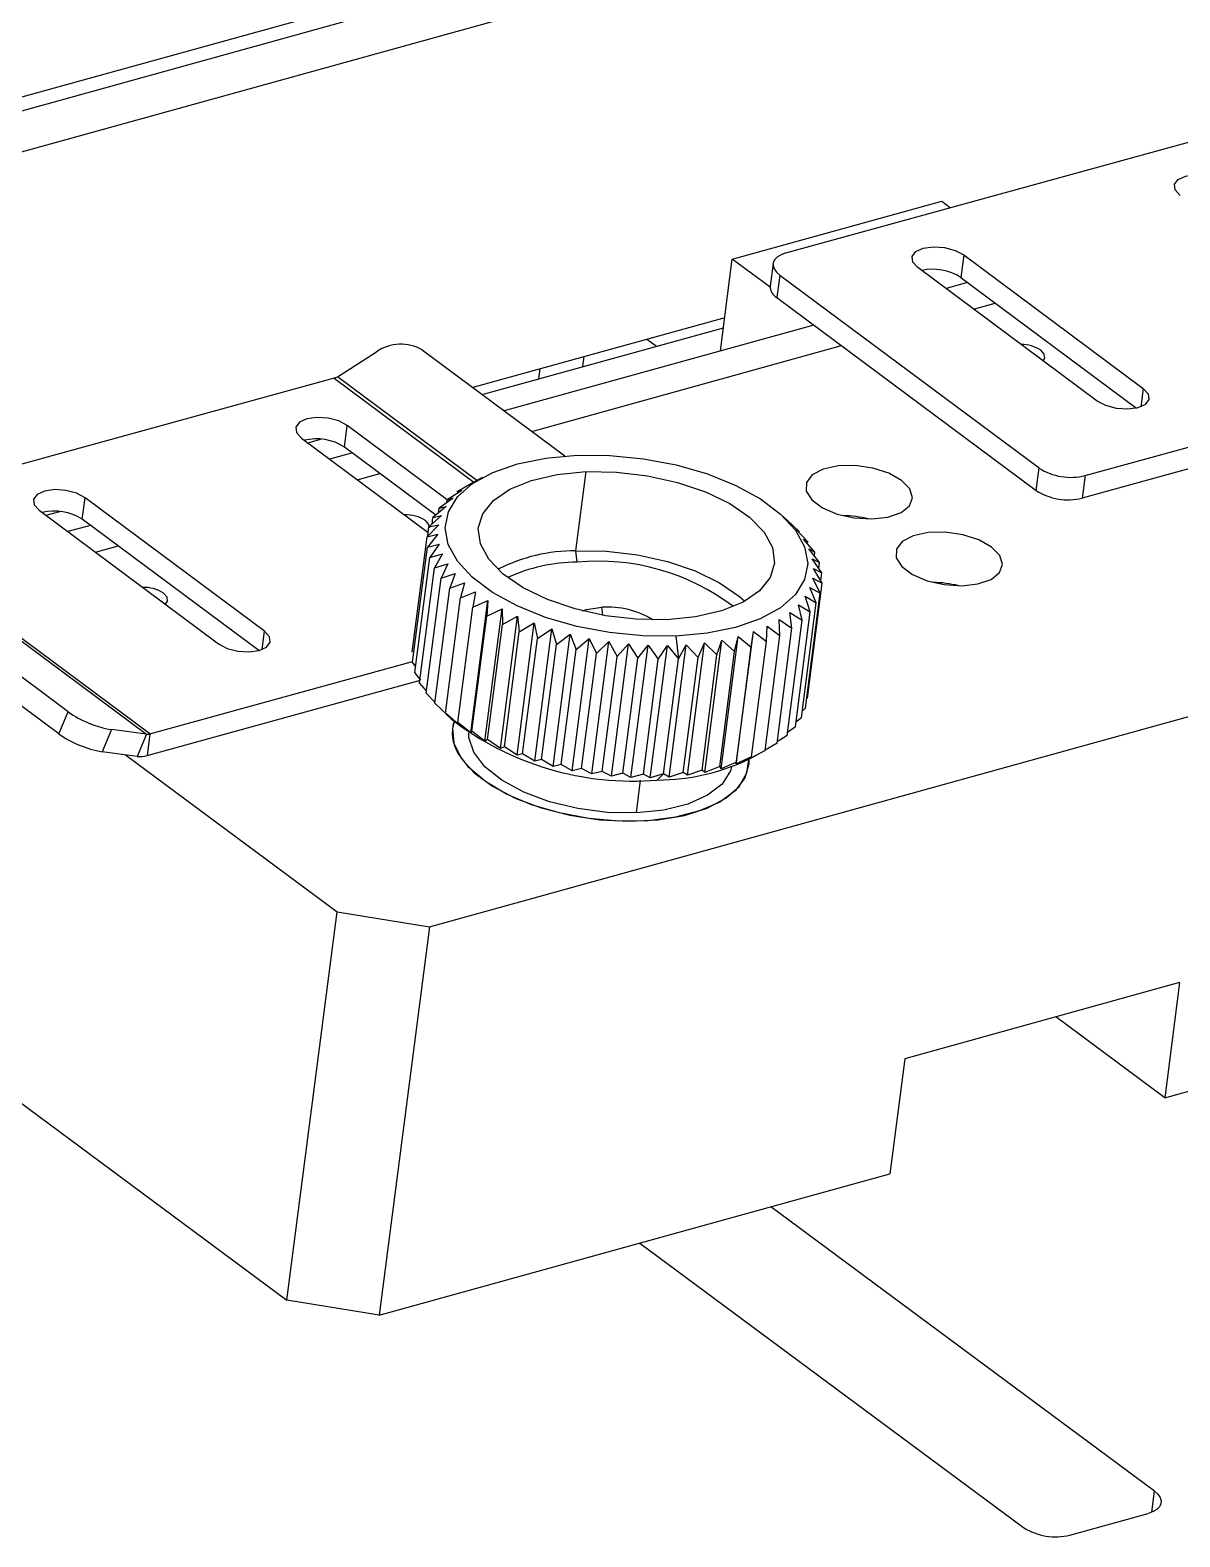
# Model space of a CAD drawing. Header units: millimetres. Extents: x 15 to 836, y 5 to 589.
# Drawn here: x 499.88 to 534.55, y 101.51 to 146.93 of the extents above; entities that cross this region are included whole.
import ezdxf

# ---------------------------------------------------------------- set-up
doc = ezdxf.new("R2010")
doc.units = ezdxf.units.MM

msp = doc.modelspace()

# ---------------------------------------------------------------- linework, layer by layer
at = {"color": 7, "linetype": 'Continuous', "lineweight": 25}
for p, q in [((483.591, 138.831), (537.723, 153.815)), ((509.585, 147.672), (484.414, 140.705)), ((509.996, 147.368), (484.358, 140.271)), ((522.674, 140.216), (543.556, 145.961)), ((521.053, 140.032), (527.371, 141.781)), ((527.371, 141.781), (527.639, 141.582)), ((520.696, 137.261), (521.053, 140.032)), ((522.194, 139.187), (521.053, 140.032)), ((528.034, 140.158), (527.947, 139.479)), ((528.034, 140.158), (533.448, 136.131)), ((522.284, 139.896), (522.196, 139.218)), ((522.485, 139.551), (522.397, 138.872)), ((522.485, 139.551), (530.305, 133.734)), ((532.064, 135.75), (526.65, 139.777)), ((527.947, 139.479), (533.243, 135.539)), ((528.153, 139.325), (527.5, 139.145)), ((522.397, 138.872), (530.217, 133.055)), ((528.333, 138.526), (528.986, 138.706)), ((520.825, 138.263), (513.227, 136.16)), ((513.51, 135.949), (520.786, 137.964)), ((523.514, 138.041), (514.174, 135.456)), ((509.147, 136.485), (510.322, 137.239)), ((511.705, 137.292), (516, 134.098)), ((515.006, 134.837), (524.346, 137.422)), ((518.756, 137.402), (518.472, 137.612)), ((516.551, 136.791), (516.59, 137.091)), ((509.045, 136.439), (494.464, 132.427)), ((515.221, 136.423), (515.26, 136.723)), ((531.697, 133.504), (540.971, 136.056)), ((541.653, 135.588), (531.61, 132.825)), ((509.359, 134.365), (509.443, 135.016)), ((512.456, 132.774), (509.443, 135.016)), ((508.058, 134.635), (511.884, 131.789)), ((508.249, 134.493), (508.647, 134.603)), ((509.596, 134.189), (508.912, 133.999)), ((512.114, 132.315), (509.359, 134.365)), ((509.745, 133.38), (510.428, 133.569)), ((516.337, 131.239), (516.644, 133.624)), ((530.217, 133.055), (530.305, 133.734)), ((513.211, 133.276), (512.761, 133.013)), ((513.12, 133.228), (513.211, 133.276)), ((513.512, 133.443), (513.149, 133.245)), ((531.697, 133.504), (531.61, 132.825)), ((501.449, 132.189), (501.533, 132.839)), ((506.947, 128.812), (501.533, 132.839)), ((512.634, 132.825), (512.211, 132.518)), ((512.445, 132.688), (512.457, 132.776)), ((512.895, 133.06), (512.457, 132.776)), ((512.457, 132.776), (512.634, 132.825)), ((512.761, 133.013), (512.895, 133.06)), ((501.024, 126.385), (493.204, 132.202)), ((494.367, 132.419), (503.39, 125.707)), ((503.487, 125.715), (494.464, 132.427)), ((500.149, 132.458), (505.563, 128.431)), ((500.352, 132.307), (500.772, 132.424)), ((512.284, 132.304), (511.905, 131.955)), ((512.001, 132.042), (512.026, 132.243)), ((512.429, 132.572), (512.026, 132.243)), ((512.026, 132.243), (512.284, 132.304)), ((512.193, 132.379), (512.211, 132.518)), ((512.211, 132.518), (512.429, 132.572)), ((522.74, 132.133), (522.592, 132.273)), ((501.699, 132.003), (501.016, 131.814)), ((506.773, 128.228), (501.449, 132.189)), ((512.199, 132.024), (511.849, 131.655)), ((511.853, 131.812), (511.892, 131.853)), ((511.87, 131.677), (511.905, 131.955)), ((511.905, 131.955), (512.199, 132.024)), ((523.08, 131.806), (522.705, 132.165)), ((522.982, 131.88), (523.08, 131.806)), ((523.342, 131.502), (522.982, 131.88)), ((500.742, 125.718), (492.922, 131.535)), ((501.848, 131.194), (502.531, 131.384)), ((511.402, 128.185), (511.849, 131.655)), ((511.41, 127.878), (511.858, 131.348)), ((511.849, 131.655), (512.177, 131.735)), ((512.177, 131.735), (511.858, 131.348)), ((511.858, 131.348), (512.216, 131.441)), ((512.216, 131.441), (511.932, 131.036)), ((523.202, 131.588), (523.342, 131.502)), ((523.544, 131.192), (523.202, 131.588)), ((523.364, 131.292), (523.544, 131.192)), ((523.682, 130.88), (523.364, 131.292)), ((511.484, 127.567), (511.932, 131.036)), ((511.932, 131.036), (512.317, 131.144)), ((512.317, 131.144), (512.07, 130.724)), ((512.07, 130.724), (512.479, 130.848)), ((512.479, 130.848), (512.272, 130.414)), ((516.376, 130.898), (516.337, 131.239)), ((523.465, 130.996), (523.682, 130.88)), ((523.756, 130.568), (523.465, 130.996)), ((523.529, 131.078), (523.544, 131.192)), ((523.66, 130.709), (523.682, 130.88)), ((511.623, 127.254), (512.07, 130.724)), ((511.824, 126.944), (512.272, 130.414)), ((512.272, 130.414), (512.699, 130.556)), ((512.699, 130.556), (512.534, 130.11)), ((523.482, 130.413), (523.765, 130.261)), ((523.709, 129.961), (523.482, 130.413)), ((523.504, 130.701), (523.756, 130.568)), ((523.765, 130.261), (523.504, 130.701)), ((523.725, 130.328), (523.756, 130.568)), ((512.086, 126.641), (512.534, 130.11)), ((512.534, 130.11), (512.976, 130.272)), ((512.976, 130.272), (512.853, 129.816)), ((512.853, 129.816), (513.306, 129.997)), ((513.306, 129.997), (513.227, 129.534)), ((523.261, 126.492), (523.709, 129.961)), ((523.318, 126.791), (523.765, 130.261)), ((523.397, 130.133), (523.709, 129.961)), ((523.588, 129.673), (523.397, 130.133)), ((512.406, 126.346), (512.853, 129.816)), ((512.78, 126.064), (513.227, 129.534)), ((513.171, 125.746), (513.686, 129.736)), ((513.227, 129.534), (513.686, 129.736)), ((513.596, 125.502), (514.111, 129.492)), ((513.686, 129.736), (513.651, 129.267)), ((513.651, 129.267), (514.111, 129.492)), ((514.111, 129.492), (514.121, 129.019)), ((523.047, 129.612), (523.403, 129.398)), ((523.157, 129.141), (523.047, 129.612)), ((523.14, 126.203), (523.588, 129.673)), ((523.252, 129.865), (523.588, 129.673)), ((523.403, 129.398), (523.252, 129.865)), ((513.204, 125.798), (513.651, 129.267)), ((513.674, 125.55), (514.121, 129.019)), ((514.062, 125.276), (514.577, 129.266)), ((514.121, 129.019), (514.577, 129.266)), ((514.564, 125.072), (515.078, 129.062)), ((514.577, 129.266), (514.631, 128.793)), ((514.631, 128.793), (515.078, 129.062)), ((515.078, 129.062), (515.176, 128.59)), ((522.47, 129.161), (522.853, 128.903)), ((522.493, 128.688), (522.47, 129.161)), ((522.71, 125.671), (523.157, 129.141)), ((522.786, 129.376), (523.157, 129.141)), ((522.853, 128.903), (522.786, 129.376)), ((522.956, 125.928), (523.403, 129.398)), ((511.92, 119.901), (544.494, 128.917)), ((514.184, 125.323), (514.631, 128.793)), ((514.729, 125.12), (515.176, 128.59)), ((515.096, 124.891), (515.61, 128.881)), ((515.176, 128.59), (515.61, 128.881)), ((515.61, 128.881), (515.75, 128.413)), ((515.652, 124.736), (516.167, 128.726)), ((515.75, 128.413), (516.167, 128.726)), ((516.167, 128.726), (516.346, 128.263)), ((516.227, 124.608), (516.742, 128.598)), ((516.346, 128.263), (516.742, 128.598)), ((516.742, 128.598), (516.958, 128.144)), ((519.352, 128.664), (519.432, 127.982)), ((520.72, 124.668), (521.235, 128.658)), ((521.125, 128.2), (521.235, 128.658)), ((521.176, 124.81), (521.69, 128.8)), ((521.235, 128.658), (521.625, 128.334)), ((521.625, 128.334), (521.69, 128.8)), ((521.69, 128.8), (522.083, 128.498)), ((522.046, 125.218), (522.493, 128.688)), ((522.083, 128.498), (522.103, 128.968)), ((522.103, 128.968), (522.493, 128.688)), ((522.406, 125.433), (522.853, 128.903)), ((515.302, 124.943), (515.75, 128.413)), ((515.898, 124.794), (516.346, 128.263)), ((516.511, 124.674), (516.958, 128.144)), ((516.814, 124.509), (517.329, 128.499)), ((516.958, 128.144), (517.329, 128.499)), ((517.329, 128.499), (517.58, 128.055)), ((517.407, 124.44), (517.921, 128.43)), ((517.58, 128.055), (517.921, 128.43)), ((517.921, 128.43), (518.204, 127.998)), ((517.998, 124.401), (518.513, 128.391)), ((518.204, 127.998), (518.513, 128.391)), ((518.513, 128.391), (518.823, 127.974)), ((518.582, 124.393), (519.097, 128.383)), ((518.823, 127.974), (519.097, 128.383)), ((519.097, 128.383), (519.432, 127.982)), ((519.153, 124.416), (519.667, 128.406)), ((519.432, 127.982), (519.667, 128.406)), ((519.667, 128.406), (520.023, 128.023)), ((519.703, 124.47), (520.218, 128.46)), ((520.023, 128.023), (520.218, 128.46)), ((520.218, 128.46), (520.589, 128.096)), ((520.228, 124.555), (520.742, 128.545)), ((520.589, 128.096), (520.742, 128.545)), ((520.678, 124.73), (521.125, 128.2)), ((520.742, 128.545), (521.125, 128.2)), ((521.177, 124.865), (521.625, 128.334)), ((521.635, 125.028), (522.083, 128.498)), ((503.487, 125.715), (511.413, 127.895)), ((511.506, 127.737), (511.41, 127.878)), ((517.132, 124.585), (517.58, 128.055)), ((517.756, 124.528), (518.204, 127.998)), ((518.376, 124.504), (518.823, 127.974)), ((518.984, 124.512), (519.432, 127.982)), ((519.575, 124.553), (520.023, 128.023)), ((520.142, 124.626), (520.589, 128.096)), ((503.403, 125.064), (511.614, 127.323)), ((511.662, 127.337), (511.484, 127.567)), ((511.833, 127.011), (511.623, 127.254)), ((512.089, 126.666), (511.824, 126.944)), ((500.742, 125.718), (501.024, 126.385)), ((512.461, 126.282), (512.086, 126.641)), ((512.406, 126.346), (512.461, 126.282)), ((512.791, 126.007), (512.406, 126.346)), ((512.427, 126.314), (512.575, 126.174)), ((523.261, 126.492), (523.166, 126.404)), ((502.331, 125.845), (502.049, 125.178)), ((503.39, 125.707), (502.331, 125.845)), ((512.78, 126.064), (512.791, 126.007)), ((513.171, 125.746), (512.78, 126.064)), ((522.956, 125.928), (522.721, 125.758)), ((523.14, 126.203), (522.974, 126.067)), ((503.39, 125.707), (503.108, 125.04)), ((503.487, 125.715), (503.403, 125.064)), ((513.204, 125.798), (513.171, 125.746)), ((513.596, 125.502), (513.204, 125.798)), ((513.674, 125.55), (513.596, 125.502)), ((514.062, 125.276), (513.674, 125.55)), ((522.406, 125.433), (522.047, 125.224)), ((522.71, 125.671), (522.411, 125.477)), ((503.108, 125.04), (502.049, 125.178)), ((502.752, 125.086), (509.134, 120.357)), ((514.184, 125.323), (514.062, 125.276)), ((514.564, 125.072), (514.184, 125.323)), ((514.729, 125.12), (514.564, 125.072)), ((515.096, 124.891), (514.729, 125.12)), ((515.302, 124.943), (515.096, 124.891)), ((515.652, 124.736), (515.302, 124.943)), ((521.635, 125.028), (521.176, 124.81)), ((522.046, 125.218), (521.589, 124.978)), ((521.589, 124.978), (521.635, 125.028)), ((521.654, 125.003), (522.017, 125.202)), ((522.017, 125.203), (522.046, 125.218)), ((515.898, 124.794), (515.652, 124.736)), ((516.227, 124.608), (515.898, 124.794)), ((516.511, 124.674), (516.227, 124.608)), ((516.814, 124.509), (516.511, 124.674)), ((517.132, 124.585), (516.814, 124.509)), ((517.407, 124.44), (517.132, 124.585)), ((517.756, 124.528), (517.407, 124.44)), ((517.998, 124.401), (517.756, 124.528)), ((518.376, 124.504), (517.998, 124.401)), ((518.582, 124.393), (518.376, 124.504)), ((518.984, 124.512), (518.582, 124.393)), ((518.793, 124.326), (518.984, 124.512)), ((519.153, 124.416), (518.984, 124.512)), ((519.575, 124.553), (519.153, 124.416)), ((519.703, 124.47), (519.575, 124.553)), ((520.142, 124.626), (519.703, 124.47)), ((520.228, 124.555), (520.142, 124.626)), ((520.678, 124.73), (520.228, 124.555)), ((520.72, 124.668), (520.678, 124.73)), ((521.177, 124.865), (520.72, 124.668)), ((521.176, 124.81), (521.177, 124.865)), ((507.624, 108.647), (509.134, 120.357)), ((509.134, 120.357), (511.92, 119.901)), ((511.92, 119.901), (510.409, 108.191)), ((493.9, 118.817), (507.624, 108.647)), ((534.547, 118.218), (526.256, 115.923)), ((534.547, 118.218), (534.1, 114.748)), ((534.1, 114.748), (542.984, 117.207)), ((534.1, 114.748), (530.813, 117.184)), ((526.256, 115.923), (525.808, 112.453)), ((510.409, 108.191), (525.808, 112.453)), ((533.789, 102.882), (522.215, 111.458)), ((518.267, 110.365), (529.84, 101.789)), ((510.409, 108.191), (507.624, 108.647)), ((531.233, 101.561), (533.602, 102.217))]:
    msp.add_line(p, q, dxfattribs=at)
at = {"color": 8, "linetype": 'Continuous', "lineweight": 25}
for p, q in [((509.045, 136.439), (513.259, 133.305)), ((513.354, 133.357), (509.147, 136.485)), ((533.448, 136.131), (533.377, 135.581)), ((517.149, 129.295), (517.121, 129.534)), ((506.876, 128.262), (506.947, 128.812)), ((518.163, 123.336), (518.29, 124.318)), ((533.708, 102.252), (533.789, 102.882))]:
    msp.add_line(p, q, dxfattribs=at)
at = {"color": 7, "linetype": 'Continuous', "lineweight": 25, "flags": 128}
for points in [[(534.56, 141.954), (534.411, 142.118), (534.39, 142.286), (534.501, 142.433), (534.725, 142.536), (535.03, 142.579), (535.369, 142.556), (535.69, 142.47), (535.944, 142.334)], [(526.65, 139.777), (526.501, 139.942), (526.48, 140.11), (526.591, 140.257), (526.816, 140.359), (527.121, 140.402), (527.459, 140.379), (527.78, 140.294), (528.034, 140.158)], [(522.674, 140.216), (522.531, 140.165), (522.417, 140.099), (522.336, 140.02), (522.291, 139.931), (522.284, 139.836), (522.315, 139.739), (522.383, 139.642), (522.485, 139.551)], [(530.429, 136.966), (530.479, 137.046), (530.463, 137.166), (530.357, 137.284)], [(533.448, 136.131), (533.597, 135.967), (533.617, 135.798), (533.507, 135.652), (533.282, 135.549), (532.977, 135.506), (532.639, 135.529), (532.318, 135.615), (532.064, 135.75)], [(509.443, 135.016), (509.188, 135.151), (508.868, 135.237), (508.529, 135.26), (508.224, 135.217), (507.999, 135.114), (507.889, 134.967), (507.91, 134.799), (508.058, 134.635)], [(519.352, 128.664), (518.361, 128.671), (517.352, 128.77), (516.361, 128.959), (515.421, 129.231), (514.564, 129.576), (513.82, 129.984), (513.213, 130.439), (512.764, 130.926), (512.489, 131.43), (512.397, 131.932), (512.492, 132.416), (512.769, 132.865), (513.219, 133.263), (513.828, 133.598), (514.574, 133.858), (515.433, 134.034), (516.373, 134.12)], [(516.373, 134.12), (517.365, 134.113), (518.374, 134.013), (519.365, 133.824), (520.305, 133.553), (521.162, 133.207), (521.906, 132.8), (522.513, 132.345), (522.962, 131.857), (523.237, 131.354), (523.328, 130.852), (523.234, 130.368), (522.957, 129.919), (522.506, 129.52), (521.898, 129.185), (521.151, 128.925), (520.293, 128.749), (519.352, 128.664)], [(519.082, 129.16), (518.16, 129.172), (517.226, 129.281), (516.32, 129.483), (515.481, 129.768), (514.746, 130.124), (514.148, 130.535), (513.711, 130.984), (513.457, 131.45), (513.394, 131.915), (513.527, 132.356), (513.85, 132.755), (514.348, 133.095), (515, 133.36), (515.776, 133.539), (516.644, 133.624)], [(516.644, 133.624), (517.565, 133.612), (518.5, 133.502), (519.406, 133.301), (520.245, 133.016), (520.98, 132.66), (521.578, 132.249), (522.014, 131.8), (522.269, 131.333), (522.331, 130.869), (522.198, 130.428), (521.876, 130.029), (521.378, 129.689), (520.726, 129.424), (519.949, 129.245), (519.082, 129.16)], [(526.161, 133.359), (525.773, 133.576), (525.289, 133.731), (524.759, 133.807), (524.243, 133.796), (523.795, 133.699), (523.465, 133.527), (523.288, 133.298), (523.283, 133.038), (523.451, 132.773), (523.774, 132.534), (524.216, 132.346), (524.73, 132.229), (525.26, 132.196), (525.749, 132.251), (526.143, 132.387), (526.401, 132.59), (526.493, 132.838), (526.41, 133.104), (526.161, 133.359)], [(501.533, 132.839), (501.279, 132.975), (500.958, 133.06), (500.619, 133.083), (500.314, 133.04), (500.09, 132.938), (499.979, 132.791), (500, 132.623), (500.149, 132.458)], [(511.925, 131.93), (511.906, 132.029), (511.799, 132.147)], [(528.876, 131.348), (528.488, 131.565), (528.003, 131.719), (527.474, 131.795), (526.957, 131.784), (526.51, 131.687), (526.179, 131.515), (526.002, 131.287), (525.997, 131.026), (526.166, 130.762), (526.488, 130.523), (526.931, 130.335), (527.445, 130.218), (527.975, 130.185), (528.464, 130.24), (528.858, 130.376), (529.115, 130.579), (529.207, 130.827), (529.125, 131.093), (528.876, 131.348)], [(516.337, 131.239), (517.258, 131.226), (518.192, 131.117), (519.098, 130.916), (519.937, 130.631), (520.672, 130.275), (521.271, 129.863), (521.433, 129.719)], [(503.956, 129.626), (504.024, 129.723), (504.009, 129.844), (503.902, 129.961)], [(516.523, 129.429), (516.655, 129.469), (517.121, 129.534)], [(505.563, 128.431), (505.817, 128.296), (506.137, 128.21), (506.476, 128.187), (506.781, 128.23), (507.006, 128.333), (507.116, 128.479), (507.095, 128.648), (506.947, 128.812)], [(512.662, 126.094), (512.615, 125.884), (512.655, 125.436), (512.877, 124.984), (513.27, 124.545), (513.819, 124.138), (514.502, 123.779), (515.29, 123.484), (516.152, 123.263), (517.051, 123.127), (517.952, 123.081), (518.817, 123.126), (519.611, 123.261), (520.301, 123.481), (520.86, 123.775), (521.263, 124.133), (521.496, 124.54), (521.55, 124.948)], [(518.163, 123.336), (517.285, 123.351), (516.397, 123.464), (515.542, 123.671), (514.765, 123.961), (514.104, 124.318), (513.592, 124.726), (513.255, 125.164), (513.11, 125.609), (513.106, 125.749)], [(521.55, 124.948), (521.55, 124.819), (521.433, 124.39), (521.138, 123.999), (520.677, 123.662), (520.069, 123.393), (519.338, 123.203), (518.515, 123.099), (517.633, 123.087), (516.728, 123.166), (515.838, 123.333), (514.999, 123.581), (514.245, 123.901), (513.607, 124.278), (513.111, 124.699), (512.777, 125.144)], [(521.033, 124.727), (520.996, 124.6), (520.745, 124.205), (520.311, 123.866), (519.715, 123.6), (518.987, 123.42), (518.163, 123.336)], [(533.789, 102.882), (533.891, 102.791), (533.96, 102.694), (533.991, 102.597), (533.984, 102.502), (533.94, 102.413), (533.859, 102.334), (533.745, 102.268), (533.602, 102.217)]]:
    msp.add_lwpolyline(points, dxfattribs=at)
at = {"color": 7, "linetype": 'Continuous', "lineweight": 25}
for centre, radius, start, end in [((527.102, 138.158), 1.568, 57.3971, 102.3267), ((522.587, 139.214), 0.391, 179.414, 240.9154), ((511.056, 136.159), 1.306, 60.2246, 124.223), ((529.766, 136.369), 1.089, 57.1587, 89.8802), ((508.942, 136.799), 0.375, 285.952, 303.1713), ((508.516, 133.05), 1.562, 57.3389, 103.6119), ((531.268, 135.235), 1.784, 237.323, 283.9326), ((531.18, 134.556), 1.784, 237.323, 283.9326), ((500.606, 130.873), 1.562, 57.3389, 103.612), ((511.204, 131.224), 1.098, 57.2198, 91.8648), ((524.361, 128.998), 3.297, 75.9199, 89.3842), ((516.323, 126.074), 5.165, 89.8482, 116.9117), ((516.449, 125.597), 5.301, 90.7838, 114.1921), ((517, 124.149), 6.777, 52.8944, 95.279), ((503.308, 129.038), 1.098, 57.2188, 91.8663), ((527.076, 126.986), 3.297, 75.9205, 89.3838), ((517.292, 126.918), 2.622, 58.5065, 93.7357), ((502.879, 129.025), 3.227, 234.9054, 260.2119), ((518.047, 133.205), 8.91, 232.1048, 274.801), ((513.76, 125.745), 1.152, 162.3937, 211.4566), ((502.598, 128.358), 3.227, 234.9071, 260.2082), ((503.418, 125.952), 0.247, 263.4041, 286.1926), ((503.195, 125.784), 0.749, 263.3992, 286.1885), ((518.767, 130.826), 6.5, 270.2334, 296.3771), ((530.802, 103.292), 1.784, 237.3883, 283.9865)]:
    msp.add_arc(centre, radius, start, end, dxfattribs=at)

doc.saveas('drawing.dxf')
